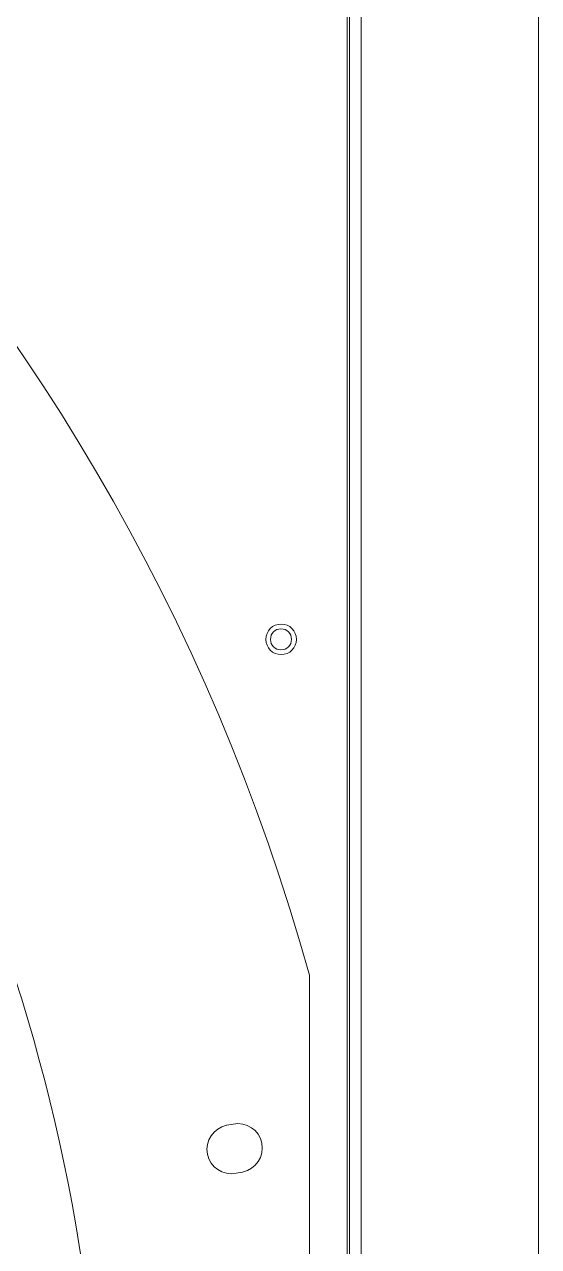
# Model space of a CAD drawing. Header units: millimetres. Extents: x 113490 to 142599, y -20467 to 115.
# Drawn here: x 123416.3 to 123550.6, y -10212.8 to -9893.2 of the extents above; entities that cross this region are included whole.
import ezdxf

# ---------------------------------------------------------------- set-up
doc = ezdxf.new("R2010")
doc.units = ezdxf.units.MM
doc.layers.add('DV3_0', color=7, linetype='Continuous')

msp = doc.modelspace()

# ---------------------------------------------------------------- linework, layer by layer
at = {"layer": 'DV3_0', "color": 7, "linetype": 'Continuous', "lineweight": 20}
for p, q in [((123550.64, -11903.49), (123550.64, -9745.49)), ((123500.64, -9845.59), (123500.64, -11865.47))]:
    msp.add_line(p, q, dxfattribs=at)
at = {"layer": 'DV3_0', "color": 7, "linetype": 'Continuous', "lineweight": 15}
for p, q in [((123501.24, -9857.26), (123501.24, -11851.51)), ((123504.24, -9857.26), (123504.24, -11851.51)), ((123490.74, -10436.16), (123490.74, -10141.82)), ((123470.79, -10180.71), (123469.13, -10181.04)), ((123471.62, -10193.6), (123473.29, -10193.26))]:
    msp.add_line(p, q, dxfattribs=at)
for centre, radius in [((123483.36, -10053.99), 4), ((123483.32, -10053.99), 2.75)]:
    msp.add_circle(centre, radius, dxfattribs=at)
for centre, radius, start, end in [((122959.24, -10288.99), 551.5, 15.4775, 74.5225), ((122959.24, -10288.99), 477.5, 316.9802, 43.0198), ((123470.37, -10187.32), 6.4, 101.25, 281.25), ((123472.04, -10186.99), 6.4, 281.25, 101.25)]:
    msp.add_arc(centre, radius, start, end, dxfattribs=at)

doc.saveas('drawing.dxf')
